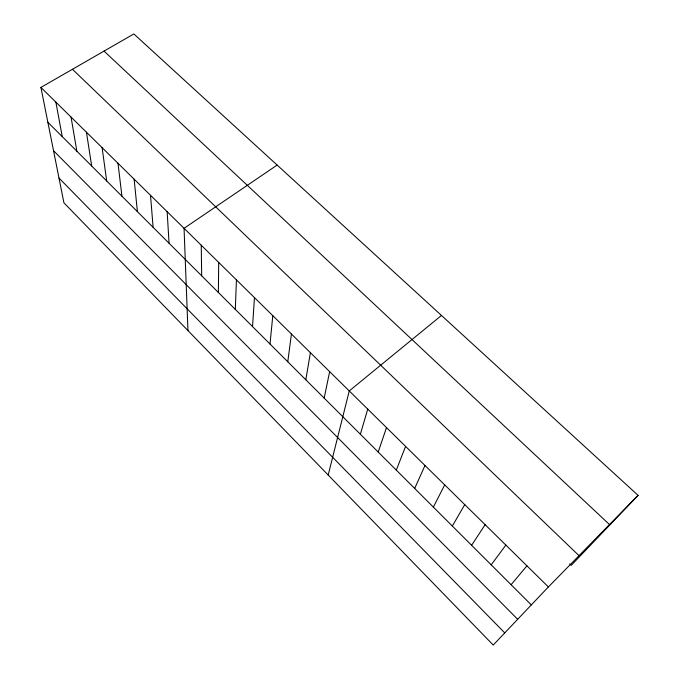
<?xml version="1.0" encoding="UTF-8"?>
<svg xmlns="http://www.w3.org/2000/svg" width="679" height="679" viewBox="0 0 679 679"><rect width="100%" height="100%" fill="white"/><g stroke="black" fill="none" stroke-linecap="round" stroke-linejoin="round"><path stroke-width="1.02" d="M218.366 292.479L218.697 262.408M235.316 309.395L236.436 279.867M252.529 326.574L254.464 297.623M270.013 344.032L272.797 315.667M287.777 361.763L291.435 334.009M305.822 379.782L310.388 352.664M324.163 398.098L329.654 371.634M328.195 475.045L349.261 390.926L441.46 315.446M360.362 434.229L367.738 409.114M378.195 452.027L386.512 427.6M396.298 470.106L405.592 446.383M414.682 488.456L424.995 465.471M433.363 507.103L444.703 484.882M452.333 526.047L464.75 504.616M471.608 545.288L485.137 524.68M491.197 564.843L505.863 545.076M511.1 584.712L526.938 565.828M638.082 495.373L548.386 586.945L493.217 645.05L63.919 202.8L40.918 87.413L133.856 33.95L638.082 495.373L571.209 565.361L569.698 563.901M277.134 165.065L184.06 228.314L187.956 330.58M104.031 51.103L609.504 524.553M72.449 69.275L579.026 555.668M40.918 87.413L548.386 586.945M47.87 122.262L531.326 604.904M53.539 150.713L517.661 619.299M58.98 178.034L504.752 632.904M55.873 102.13L62.256 136.632M71.049 117.077L76.854 151.205M86.462 132.244L91.665 165.982M102.105 147.64L106.688 180.987M117.993 163.283L121.931 196.206M134.119 179.163L137.413 211.653M150.509 195.289L153.114 227.338M167.153 211.67L169.063 243.252M201.239 245.221L201.68 275.818"/></g></svg>
